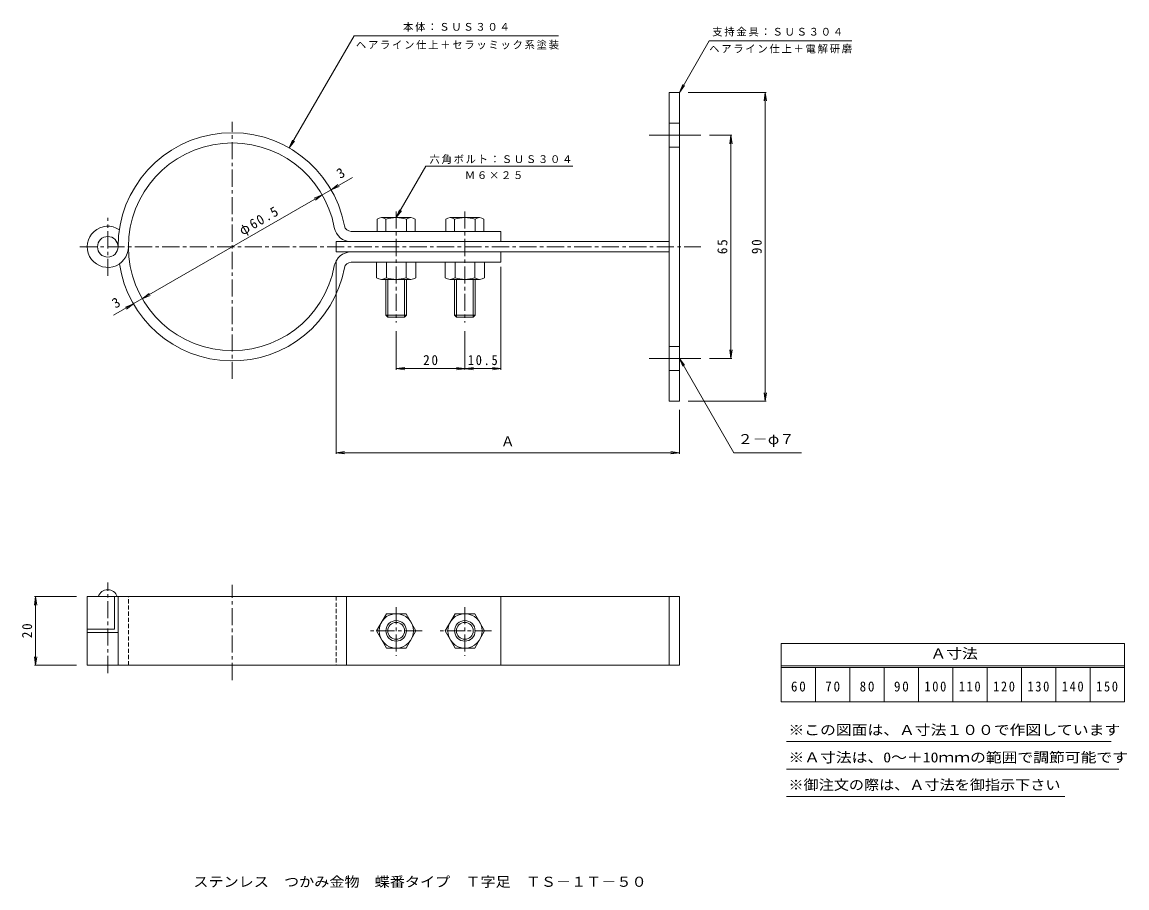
# Model space of a CAD drawing. Units: millimetres on the paper. Extents: x -144 to 178, y -136 to 116.
import ezdxf
from ezdxf.enums import TextEntityAlignment as Align

# ---------------------------------------------------------------- set-up
doc = ezdxf.new("R2010")
doc.units = ezdxf.units.MM
doc.linetypes.add('CHAIN1', pattern=[8, 5, -1, 1, -1])
doc.linetypes.add('DASHED1', pattern=[1.8, 1.2, -0.6])
for name, color, linetype, lineweight in [('0-0', 3, 'Continuous', 9), ('0-2', 4, 'Continuous', 9), ('0-4', 7, 'Continuous', 9), ('0-9', 2, 'Continuous', 9), ('0-E', 7, 'Continuous', 9)]:
    doc.layers.add(name, color=color, linetype=linetype, lineweight=lineweight)
doc.layers.add('F-5', color=2, linetype='Continuous')
doc.styles.add('ＭＳ ゴシック', font='')
doc.styles.get('ＭＳ ゴシック').set_extended_font_data('MS Gothic')

msp = doc.modelspace()

# ---------------------------------------------------------------- linework, layer by layer
at = {"layer": '0-0', "linetype": 'CHAIN1'}
for p, q in [((-82.953, 12.455), (-82.953, 87.33)), ((-119.203, 42.485), (-119.203, 59.406)), ((-127.315, 50.959), (53.552, 50.959)), ((-119.203, -73.236), (-119.203, -46.867)), ((-82.953, -75.28), (-82.953, -47.536))]:
    msp.add_line(p, q, dxfattribs=at)
at = {"layer": '0-0'}
for p, q in [((-48.307, 55.459), (-4.703, 55.459)), ((-4.703, 52.459), (-4.703, 55.459)), ((-4.703, 46.459), (-4.703, 49.459)), ((-48.307, 46.459), (-4.703, 46.459)), ((-125.203, -70.932), (-125.203, -50.932)), ((-117.203, -60.432), (-117.203, -50.932)), ((-116.203, -70.932), (-116.203, -50.932)), ((-49.703, -70.932), (-49.703, -50.932)), ((-125.203, -60.432), (-117.203, -60.432)), ((-125.203, -61.432), (-116.203, -61.432)), ((-125.203, -70.932), (-4.703, -70.932))]:
    msp.add_line(p, q, dxfattribs=at)
at = {"layer": '0-0', "linetype": 'DASHED1'}
for p, q in [((-113.203, -70.932), (-113.203, -50.932)), ((-52.703, -50.932), (-52.703, -70.932))]:
    msp.add_line(p, q, dxfattribs=at)
at = {"layer": '0-0'}
msp.add_lwpolyline([(-125.203, -50.932), (-4.703, -50.932), (-4.703, -70.932)], dxfattribs=at)
msp.add_circle((-119.203, 50.959), 3, dxfattribs=at)
for centre, radius, start, end in [((-82.953, 50.959), 33.25, 10.62598, 180), ((-82.953, 50.959), 30.25, 10.62596, 349.37404), ((-119.203, 50.959), 6, 55.80099, 0), ((-48.307, 57.459), 5, 190.62599, 270), ((-48.307, 57.459), 2, 190.62601, 270), ((-48.307, 44.459), 5, 90, 169.37401), ((-82.953, 50.959), 33.25, 188.58342, 349.37404), ((-48.307, 44.459), 2, 90, 169.37399), ((-119.203, -51.823), 2.891, 17.94525, 162.05473)]:
    msp.add_arc(centre, radius, start, end, dxfattribs=at)
at = {"layer": '0-2', "linetype": 'CHAIN1'}
for p, q in [((-35.203, 61.266), (-35.203, 28.95)), ((-15.203, 61.266), (-15.203, 28.95)), ((-35.203, -53.993), (-35.203, -68.208)), ((-15.203, -53.993), (-15.203, -68.208)), ((-27.665, -60.932), (-43.233, -60.932)), ((-7.402, -60.932), (-22.588, -60.932))]:
    msp.add_line(p, q, dxfattribs=at)
at = {"layer": '0-2'}
for p, q in [((-40.728, 58.979), (-40.728, 55.459)), ((-30.94, 59.459), (-39.465, 59.459)), ((-38.203, 58.979), (-38.203, 55.459)), ((-32.203, 58.979), (-32.203, 55.459)), ((-29.678, 58.979), (-29.678, 55.459)), ((-20.728, 58.979), (-20.728, 55.459)), ((-10.94, 59.459), (-19.465, 59.459)), ((-18.203, 58.979), (-18.203, 55.459)), ((-12.203, 58.979), (-12.203, 55.459)), ((-9.678, 58.979), (-9.678, 55.459)), ((-40.953, 41.95), (-40.953, 46.459)), ((-38.066, 41.95), (-38.066, 46.459)), ((-32.339, 41.95), (-32.339, 46.459)), ((-29.453, 41.95), (-29.453, 46.459)), ((-20.953, 41.95), (-20.953, 46.459)), ((-18.066, 41.95), (-18.066, 46.459)), ((-12.339, 41.95), (-12.339, 46.459)), ((-9.453, 41.95), (-9.453, 46.459)), ((-30.896, 41.459), (-39.509, 41.459)), ((-38.203, 41.459), (-38.203, 31.001)), ((-37.661, 41.459), (-37.661, 30.459)), ((-32.744, 41.459), (-32.744, 30.459)), ((-32.203, 41.459), (-32.203, 31.001)), ((-10.896, 41.459), (-19.509, 41.459)), ((-18.203, 41.459), (-18.203, 31.001)), ((-17.661, 41.459), (-17.661, 30.459)), ((-12.744, 41.459), (-12.744, 30.459)), ((-12.203, 41.459), (-12.203, 31.001)), ((-40.953, -60.932), (-38.066, -55.932)), ((-38.066, -55.932), (-32.34, -55.932)), ((-29.453, -60.932), (-32.34, -55.932)), ((-20.953, -60.932), (-18.066, -55.932)), ((-18.066, -55.932), (-12.339, -55.932)), ((-9.453, -60.932), (-12.339, -55.932)), ((-29.453, -60.932), (-32.34, -65.932)), ((-9.453, -60.932), (-12.339, -65.932))]:
    msp.add_line(p, q, dxfattribs=at)
for points in [[(-32.744, 30.459), (-32.203, 31.001), (-38.203, 31.001), (-37.661, 30.459)], [(-12.744, 30.459), (-12.203, 31.001), (-18.203, 31.001), (-17.661, 30.459)]]:
    msp.add_lwpolyline(points, close=True, dxfattribs=at)
for points in [[(-40.953, -60.932), (-38.066, -65.932), (-32.34, -65.932)], [(-20.953, -60.932), (-18.066, -65.932), (-12.339, -65.932)]]:
    msp.add_lwpolyline(points, dxfattribs=at)
for centre, radius in [((-35.179, -60.932), 5), ((-15.179, -60.932), 5), ((-35.203, -60.932), 3), ((-35.203, -60.932), 2.458), ((-15.203, -60.932), 3), ((-15.203, -60.932), 2.458)]:
    msp.add_circle(centre, radius, dxfattribs=at)
for centre, radius, start, end in [((-39.465, 57.559), 1.9, 48.35789, 131.64212), ((-35.203, 49.846), 9.613, 71.81625, 108.18375), ((-30.94, 57.559), 1.9, 48.35788, 131.64211), ((-19.465, 57.559), 1.9, 48.35789, 131.64212), ((-15.203, 49.846), 9.613, 71.81625, 108.18375), ((-10.94, 57.559), 1.9, 48.35788, 131.64211), ((-39.509, 43.827), 2.368, 232.44278, 307.55722), ((-35.203, 50.057), 8.598, 250.548, 289.452), ((-30.896, 43.827), 2.368, 232.44278, 307.55722), ((-19.509, 43.827), 2.368, 232.44278, 307.55722), ((-15.203, 50.057), 8.598, 250.548, 289.452), ((-10.896, 43.827), 2.368, 232.44278, 307.55722)]:
    msp.add_arc(centre, radius, start, end, dxfattribs=at)
at = {"layer": '0-4'}
for p, q in [((49.797, 95.959), (72.597, 95.959)), ((72.297, 95.959), (71.971, 93.481)), ((72.297, 5.959), (72.297, 95.959)), ((72.297, 95.959), (72.624, 93.481)), ((56.052, 83.459), (62.597, 83.459)), ((62.297, 83.459), (61.971, 80.981)), ((62.297, 18.459), (62.297, 83.459)), ((62.297, 83.459), (62.624, 80.981)), ((-117.523, 31), (-47.944, 71.172)), ((-54.157, 67.584), (-52.174, 69.106)), ((-54.157, 67.584), (-51.848, 68.541)), ((-56.755, 66.084), (-59.065, 65.128)), ((-56.755, 66.084), (-58.739, 64.563)), ((-52.703, 46.959), (-52.703, -9.341)), ((-4.703, 45.13), (-4.703, 15.159)), ((-109.15, 35.834), (-107.167, 37.356)), ((-109.15, 35.834), (-106.84, 36.791)), ((-111.748, 34.334), (-114.058, 33.378)), ((-111.748, 34.334), (-113.731, 32.813)), ((-35.203, 26.409), (-35.203, 15.159)), ((-15.203, 26.409), (-15.203, 15.159)), ((62.297, 18.459), (61.971, 20.938)), ((62.297, 18.459), (62.624, 20.938)), ((47.297, 18.459), (48.819, 16.476)), ((47.297, 18.459), (48.254, 16.15)), ((56.052, 18.459), (62.597, 18.459)), ((-35.203, 15.459), (-32.724, 15.786)), ((-35.203, 15.459), (-4.703, 15.459)), ((-35.203, 15.459), (-32.724, 15.133)), ((-12.724, 15.133), (-17.681, 15.786)), ((-12.724, 15.786), (-17.681, 15.133)), ((-4.703, 15.459), (-7.181, 15.786)), ((-4.703, 15.459), (-7.181, 15.133)), ((72.297, 5.959), (71.971, 8.438)), ((72.297, 5.959), (72.624, 8.438)), ((47.297, 3.459), (47.297, -9.341)), ((49.797, 5.959), (72.597, 5.959)), ((-52.703, -9.041), (-50.224, -8.714)), ((-52.703, -9.041), (47.297, -9.041)), ((-52.703, -9.041), (-50.224, -9.367)), ((47.297, -9.041), (44.819, -8.714)), ((47.297, -9.041), (44.819, -9.367)), ((-140.203, -50.932), (-140.529, -53.411)), ((-128.346, -50.932), (-140.503, -50.932)), ((-140.203, -70.932), (-140.203, -50.932)), ((-140.203, -50.932), (-139.876, -53.411)), ((76.907, -64.634), (76.907, -81.634)), ((76.907, -64.634), (176.907, -64.634)), ((176.907, -64.634), (176.907, -81.634)), ((-140.203, -70.932), (-140.529, -68.454)), ((-140.203, -70.932), (-139.876, -68.454)), ((-128.346, -70.932), (-140.503, -70.932)), ((76.907, -71.134), (176.907, -71.134)), ((76.907, -71.634), (176.907, -71.634)), ((86.907, -71.634), (86.907, -81.634)), ((96.907, -71.634), (96.907, -81.634)), ((106.907, -71.634), (106.907, -81.634)), ((116.907, -71.634), (116.907, -81.634)), ((126.907, -71.634), (126.907, -81.634)), ((136.907, -71.634), (136.907, -81.634)), ((146.907, -71.634), (146.907, -81.634)), ((156.907, -71.634), (156.907, -81.634)), ((166.907, -71.634), (166.907, -81.634)), ((76.907, -81.634), (176.907, -81.634)), ((78.515, -93.208), (173.049, -93.208)), ((78.515, -101.208), (175.299, -101.208)), ((78.515, -109.208), (159.549, -109.208))]:
    msp.add_line(p, q, dxfattribs=at)
msp.add_lwpolyline([(47.297, 18.459), (63.174, -9.041), (82.892, -9.041)], dxfattribs=at)
at = {"layer": '0-9'}
for p, q in [((44.297, 95.959), (47.297, 95.959)), ((47.297, 95.959), (47.297, 5.959)), ((44.297, 86.959), (47.297, 86.959)), ((38.488, 83.459), (53.552, 83.459)), ((44.297, 79.959), (47.297, 79.959)), ((-52.703, 52.459), (-52.703, 49.459)), ((-52.703, 52.459), (44.297, 52.459)), ((-52.703, 49.459), (44.297, 49.459)), ((44.297, 21.959), (47.297, 21.959)), ((38.488, 18.459), (53.552, 18.459)), ((44.297, 14.959), (47.297, 14.959)), ((-4.703, -50.932), (47.297, -50.932)), ((44.297, -50.932), (44.297, -70.932)), ((47.297, -50.932), (47.297, -70.932)), ((-4.703, -70.932), (47.297, -70.932))]:
    msp.add_line(p, q, dxfattribs=at)
msp.add_lwpolyline([(44.297, 95.959), (44.297, 5.959), (47.297, 5.959)], dxfattribs=at)
at = {"layer": '0-E'}
for p, q in [((-66.328, 79.755), (-47.446, 112.459)), ((-47.446, 112.459), (12.069, 112.459)), ((47.297, 95.959), (48.254, 98.269)), ((47.297, 95.959), (48.819, 97.943)), ((-66.328, 79.755), (-65.371, 82.065)), ((-66.328, 79.755), (-64.806, 81.738)), ((-35.203, 59.459), (-26.542, 74.459)), ((16.259, 74.459), (-26.542, 74.459)), ((-35.203, 59.459), (-34.246, 61.769)), ((-35.203, 59.459), (-33.681, 61.443))]:
    msp.add_line(p, q, dxfattribs=at)
msp.add_lwpolyline([(47.297, 95.959), (55.958, 110.959), (97.463, 110.959)], dxfattribs=at)

# ---------------------------------------------------------------- texts
at = {"layer": '0-4', "color": 2, "style": 'ＭＳ ゴシック'}
for p in [(-51.08, 69.938), (-116.49, 32.174)]:
    msp.add_text('3', height=2.933, rotation=30, dxfattribs=at).set_placement(p, align=Align.BOTTOM_LEFT)
msp.add_text('Ａ', height=2.933, dxfattribs=at).set_placement((-4.703, -8.041), align=Align.BOTTOM_LEFT)
for s, width, p in [('２－φ７', 1.1, (64.243, -7.419)), ('Ａ寸法', 1.15, (120.407, -69.884)), ('※この図面は、Ａ寸法１００で作図しています', 1.15, (79.049, -92.141)), ('※Ａ寸法は、0～＋10ｍｍの範囲で調節可能です', 1.15, (79.049, -100.141)), ('※御注文の際は、Ａ寸法を御指示下さい', 1.1, (79.049, -108.141))]:
    msp.add_text(s, height=2.933, dxfattribs=dict(at, width=width)).set_placement(p, align=Align.BOTTOM_LEFT)
at = {"layer": '0-4', "color": 2, "char_height": 2.933, "attachment_point": 7, "style": 'ＭＳ ゴシック'}
for s, insert, rotation in [('\\T1.22;\\W0.95;φ60.5', (-79.52, 53.519), 30), ('\\T1.27;\\W0.95;65', (61.297, 48.834), 90), ('\\T1.27;\\W0.95;90', (71.297, 48.834), 90), ('\\T1.27;\\W0.95;20', (-141.203, -63.057), 90)]:
    msp.add_mtext(s, dxfattribs=dict(at, insert=insert, rotation=rotation))
for s, insert in [('\\T1.27;\\W0.95;20', (-27.328, 16.459)), ('\\T1.28;\\W0.9;10.5', (-14.328, 16.459)), ('\\T1.27;\\W0.95;60', (79.782, -78.634)), ('\\T1.27;\\W0.95;70', (89.782, -78.634)), ('\\T1.27;\\W0.95;80', (99.782, -78.634)), ('\\T1.27;\\W0.95;90', (109.782, -78.634)), ('\\T1.27;\\W0.9;100', (118.657, -78.634)), ('\\T1.27;\\W0.9;110', (128.657, -78.634)), ('\\T1.27;\\W0.9;120', (138.657, -78.634)), ('\\T1.27;\\W0.9;130', (148.657, -78.634)), ('\\T1.27;\\W0.9;140', (158.657, -78.634)), ('\\T1.27;\\W0.9;150', (168.657, -78.634))]:
    msp.add_mtext(s, dxfattribs=dict(at, insert=insert))
at = {"layer": '0-E', "char_height": 2.199, "attachment_point": 7, "style": 'ＭＳ ゴシック'}
for s, insert in [('\\T1.17;本体：ＳＵＳ３０４', (-33.188, 113.673)), ('\\T1.17;支持金具：ＳＵＳ３０４', (56.864, 112.236)), ('\\T1.17;ヘアライン仕上＋セラッミック系塗装', (-46.931, 108.438)), ('\\T1.17;ヘアライン仕上＋電解研磨', (55.963, 107.277)), ('\\T1.17;六角ボルト：ＳＵＳ３０４', (-25.496, 75.112)), ('\\T1.17;Ｍ６×２５', (-15.2, 70.668))]:
    msp.add_mtext(s, dxfattribs=dict(at, insert=insert))
at = {"layer": 'F-5', "style": 'ＭＳ ゴシック', "width": 1.1}
msp.add_text('ステンレス\u3000つかみ金物\u3000蝶番タイプ\u3000Ｔ字足\u3000ＴＳ－１Ｔ－５０', height=2.933, dxfattribs=at).set_placement((-94.267, -136.38), align=Align.BOTTOM_LEFT)

doc.saveas('drawing.dxf')
